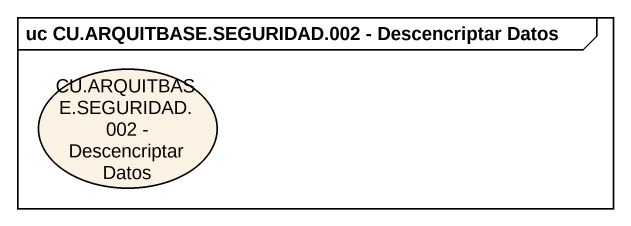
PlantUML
@startuml
mainframe uc CU.ARQUITBASE.SEGURIDAD.002 - Descencriptar Datos
usecase "CU.ARQUITBASE.SEGURIDAD.002 - Descencriptar Datos" as CU_ARQUITBASE_SEGURIDAD_002
@enduml
